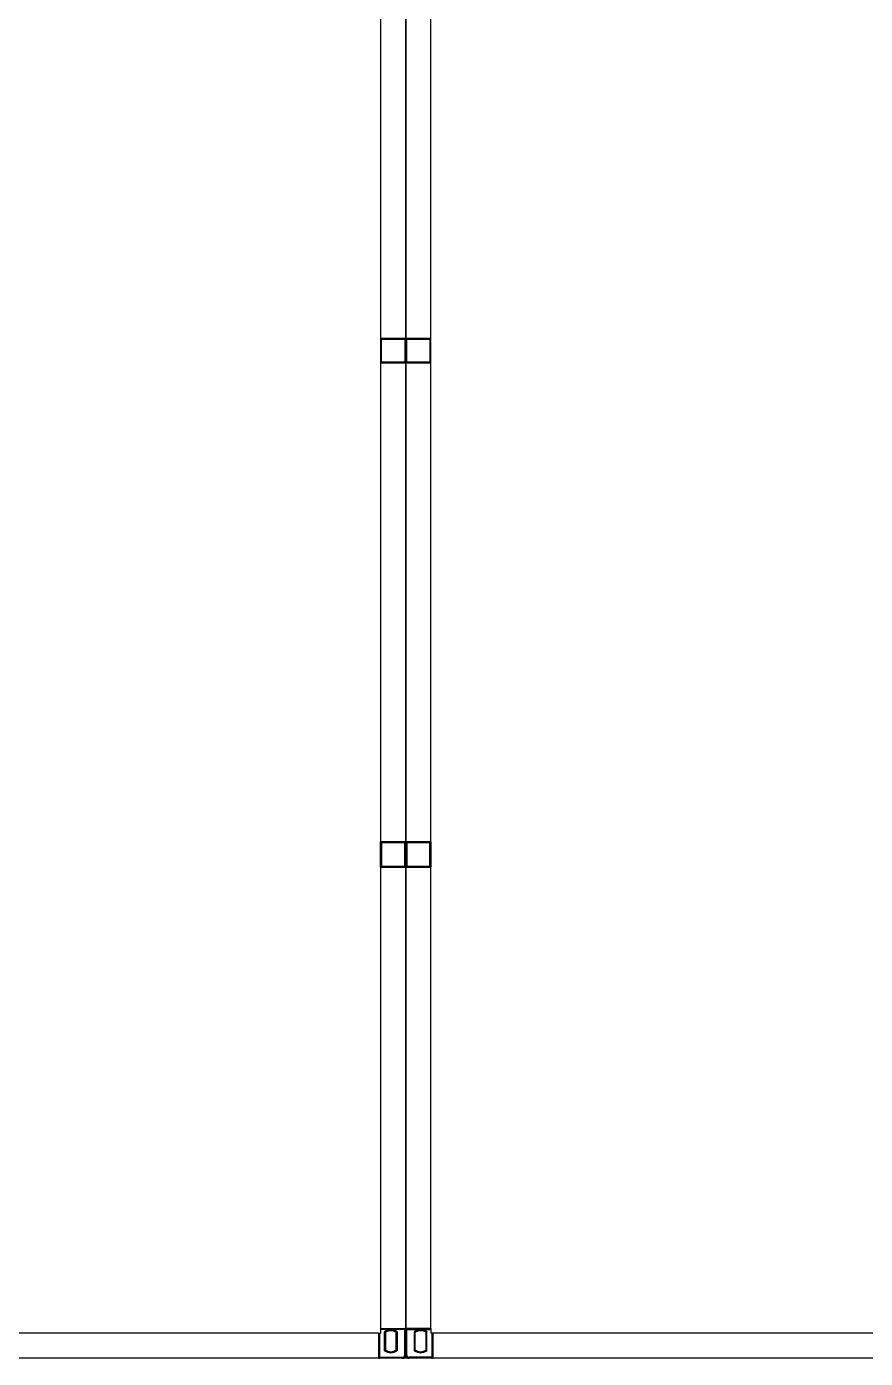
# Model space of a CAD drawing. Header units: millimetres. Extents: x -300 to 383236, y -195106 to -144646.
# Drawn here: x 378475.7 to 378775.3, y -151078 to -150602.2 of the extents above; entities that cross this region are included whole.
import ezdxf

# ---------------------------------------------------------------- set-up
doc = ezdxf.new("R2010")
doc.units = ezdxf.units.MM
doc.header["$LTSCALE"] = 60

# ---------------------------------------------------------------- blocks, each defined once
blk = doc.blocks.new('KEY PLAN_NEW')
at = {"color": 253}
for p, q in [((-1046.86, -1495.5), (-1046.86, -1788.38)), ((-1040.86, -1788.38), (-1040.86, -1495.5)), ((-1046.86, -1670.44), (-1046.86, -1673.44)), ((-1046.86, -1670.44), (-1043.86, -1670.44)), ((-1046.74, -1673.32), (-1046.74, -1670.56)), ((-1046.74, -1670.56), (-1043.98, -1670.56)), ((-1043.98, -1670.56), (-1043.98, -1673.32)), ((-1043.98, -1670.56), (-1043.98, -1673.32)), ((-1043.86, -1673.44), (-1043.86, -1670.44)), ((-1043.86, -1670.44), (-1043.86, -1673.44)), ((-1043.86, -1670.44), (-1040.86, -1670.44)), ((-1043.74, -1673.32), (-1043.74, -1670.56)), ((-1043.74, -1670.56), (-1040.98, -1670.56)), ((-1040.98, -1670.56), (-1040.98, -1673.32)), ((-1040.98, -1670.56), (-1040.98, -1673.32)), ((-1040.86, -1673.44), (-1040.86, -1670.44)), ((-1043.86, -1673.44), (-1046.86, -1673.44)), ((-1043.98, -1673.32), (-1046.74, -1673.32)), ((-1040.86, -1673.44), (-1043.86, -1673.44)), ((-1040.98, -1673.32), (-1043.74, -1673.32)), ((-1046.86, -1733.44), (-1046.86, -1730.44)), ((-1043.86, -1730.44), (-1046.86, -1730.44)), ((-1043.98, -1730.56), (-1046.74, -1730.56)), ((-1046.74, -1730.56), (-1046.74, -1733.32)), ((-1043.98, -1733.32), (-1043.98, -1730.56)), ((-1043.98, -1733.32), (-1043.98, -1730.56)), ((-1043.86, -1730.44), (-1043.86, -1733.44)), ((-1043.86, -1733.44), (-1043.86, -1730.44)), ((-1040.86, -1730.44), (-1043.86, -1730.44)), ((-1040.98, -1730.56), (-1043.74, -1730.56)), ((-1043.74, -1730.56), (-1043.74, -1733.32)), ((-1040.98, -1733.32), (-1040.98, -1730.56)), ((-1040.98, -1733.32), (-1040.98, -1730.56)), ((-1040.86, -1730.44), (-1040.86, -1733.44)), ((-1046.74, -1733.32), (-1043.98, -1733.32)), ((-1043.74, -1733.32), (-1040.98, -1733.32)), ((-1046.86, -1733.44), (-1043.86, -1733.44)), ((-1043.86, -1733.44), (-1040.86, -1733.44)), ((-1046.86, -1788.38), (-1046.86, -1788.94)), ((-1040.86, -1788.38), (-1040.86, -1788.94)), ((-1047.1, -1788.94), (-1100.62, -1788.94)), ((-1047.1, -1788.94), (-1046.86, -1788.94)), ((-1040.62, -1788.94), (-1040.86, -1788.94)), ((-987.1, -1788.94), (-1040.62, -1788.94))]:
    blk.add_line(p, q, dxfattribs=at)
at = {"color": 253, "linetype": 'Continuous'}
for p, q in [((-1046.86, -1788.38), (-1043.86, -1788.38)), ((-1043.98, -1788.5), (-1046.86, -1788.5)), ((-1046.4, -1791.04), (-1046.4, -1788.78)), ((-1044.89, -1788.78), (-1044.89, -1791.04)), ((-1043.98, -1788.38), (-1043.98, -1788.5)), ((-1043.98, -1788.5), (-1043.86, -1788.5)), ((-1043.98, -1791.53), (-1043.98, -1788.5)), ((-1040.86, -1788.38), (-1043.86, -1788.38)), ((-1043.74, -1788.5), (-1043.86, -1788.5)), ((-1043.74, -1788.38), (-1043.74, -1788.5)), ((-1043.74, -1788.5), (-1040.86, -1788.5)), ((-1043.74, -1791.53), (-1043.74, -1788.5)), ((-1042.84, -1788.78), (-1042.84, -1791.04)), ((-1041.33, -1791.04), (-1041.33, -1788.78)), ((-1047.1, -1788.94), (-1047.1, -1791.94)), ((-1046.98, -1788.94), (-1046.98, -1791.82)), ((-1046.28, -1788.85), (-1046.28, -1790.98)), ((-1045.01, -1790.98), (-1045.01, -1788.85)), ((-1042.72, -1790.98), (-1042.72, -1788.85)), ((-1041.45, -1788.85), (-1041.45, -1790.98)), ((-1040.74, -1788.94), (-1040.74, -1791.82)), ((-1040.62, -1788.94), (-1040.62, -1791.94)), ((-1047.1, -1791.82), (-1046.98, -1791.82)), ((-1046.98, -1791.94), (-1046.98, -1791.82)), ((-1046.98, -1791.82), (-1044.27, -1791.82)), ((-1044.27, -1791.82), (-1044.27, -1791.94)), ((-1043.98, -1791.53), (-1043.86, -1791.53)), ((-1043.98, -1791.82), (-1043.98, -1791.82)), ((-1043.98, -1791.82), (-1043.98, -1791.82)), ((-1043.74, -1791.53), (-1043.86, -1791.53)), ((-1043.74, -1791.82), (-1043.74, -1791.82)), ((-1043.74, -1791.82), (-1043.74, -1791.82)), ((-1043.45, -1791.82), (-1043.45, -1791.94)), ((-1040.74, -1791.82), (-1043.45, -1791.82)), ((-1040.74, -1791.94), (-1040.74, -1791.82)), ((-1040.62, -1791.82), (-1040.74, -1791.82))]:
    blk.add_line(p, q, dxfattribs=at)
at = {"color": 253}
for points in [[(-1103.86, -1491.94), (-1043.86, -1491.94), (-1043.86, -1791.94), (-1103.86, -1791.94)], [(-1043.86, -1491.94), (-983.86, -1491.94), (-983.86, -1791.94), (-1043.86, -1791.94)]]:
    blk.add_lwpolyline(points, close=True, dxfattribs=at)
at = {"color": 253, "linetype": 'Continuous'}
for centre, radius, start, end in [((-1045.64, -1789.91), 1.36, 56.2792, 123.7208), ((-1045.64, -1789.91), 1.24, 59.1964, 120.8036), ((-1043.98, -1788.5), 0.12, 0, 90), ((-1043.74, -1788.5), 0.12, 90, 180), ((-1042.08, -1789.91), 1.36, 56.2792, 123.7208), ((-1042.08, -1789.91), 1.24, 59.1964, 120.8036), ((-1046.98, -1791.82), 0.12, 180, 270), ((-1045.64, -1789.91), 1.36, 236.2792, 303.7208), ((-1045.64, -1789.91), 1.24, 239.1964, 300.8036), ((-1044.27, -1791.53), 0.41, 270, 0), ((-1044.27, -1791.53), 0.29, 270, 0), ((-1043.45, -1791.53), 0.41, 180, 270), ((-1043.45, -1791.53), 0.29, 180, 270), ((-1042.08, -1789.91), 1.36, 236.2792, 303.7208), ((-1042.08, -1789.91), 1.24, 239.1964, 300.8036), ((-1040.74, -1791.82), 0.12, 270, 0)]:
    blk.add_arc(centre, radius, start, end, dxfattribs=at)
for points, knots in [([(-1046.28, -1788.85), (-1046.28, -1788.85, 46), (-1046.28, -1788.85, 46), (-1046.28, -1788.85, 46), (-1046.28, -1788.85, 46), (-1046.28, -1788.85, 46), (-1046.28, -1788.85, 46), (-1046.28, -1788.85, 46), (-1046.28, -1788.85, 46), (-1046.28, -1788.85, 46), (-1046.28, -1788.84, 46), (-1046.29, -1788.84, 46), (-1046.29, -1788.84, 46), (-1046.29, -1788.84, 46), (-1046.29, -1788.84, 46), (-1046.29, -1788.84, 46), (-1046.3, -1788.84, 46), (-1046.3, -1788.84, 46), (-1046.3, -1788.84, 46), (-1046.3, -1788.84, 46), (-1046.3, -1788.83, 46), (-1046.3, -1788.83, 46), (-1046.31, -1788.83, 46), (-1046.31, -1788.83, 46), (-1046.32, -1788.83, 46), (-1046.32, -1788.83, 46), (-1046.32, -1788.82, 46), (-1046.32, -1788.82, 46), (-1046.32, -1788.82, 46), (-1046.32, -1788.82, 46), (-1046.33, -1788.82, 46), (-1046.33, -1788.82, 46), (-1046.34, -1788.82, 46), (-1046.34, -1788.81, 46), (-1046.35, -1788.81, 46), (-1046.35, -1788.81, 46), (-1046.35, -1788.81, 46), (-1046.35, -1788.81, 46), (-1046.36, -1788.8, 46), (-1046.36, -1788.8, 46), (-1046.36, -1788.8, 46), (-1046.36, -1788.8, 46), (-1046.37, -1788.8, 46), (-1046.37, -1788.8, 46), (-1046.38, -1788.79, 46), (-1046.38, -1788.79, 46), (-1046.39, -1788.79, 46), (-1046.39, -1788.79, 46), (-1046.39, -1788.78, 46), (-1046.39, -1788.78, 46), (-1046.39, -1788.78, 46), (-1046.4, -1788.78, 46), (-1046.4, -1788.78, 46), (-1046.4, -1788.78, 46)], [0, 0, 0, 0, 0.06206, 0.12459, 0.12459, 0.155854, 0.155854, 0.171487, 0.171487, 0.187119, 0.187119, 0.249648, 0.249648, 0.312178, 0.312178, 0.343442, 0.343442, 0.359075, 0.359075, 0.374707, 0.374707, 0.437236, 0.437236, 0.499766, 0.499766, 0.53103, 0.53103, 0.546663, 0.546663, 0.562295, 0.562295, 0.624824, 0.624824, 0.687353, 0.687353, 0.749883, 0.749883, 0.765515, 0.765515, 0.781147, 0.781147, 0.812412, 0.812412, 0.874941, 0.874941, 0.937471, 0.937471, 0.968735, 0.968735, 0.984368, 0.992184, 0.992184, 1, 1, 1, 1]), ([(-1044.89, -1788.78), (-1044.89, -1788.78, 46), (-1044.89, -1788.78, 46), (-1044.89, -1788.78, 46), (-1044.89, -1788.78, 46), (-1044.89, -1788.78, 46), (-1044.89, -1788.79, 46), (-1044.9, -1788.79, 46), (-1044.9, -1788.79, 46), (-1044.91, -1788.79, 46), (-1044.91, -1788.8, 46), (-1044.92, -1788.8, 46), (-1044.92, -1788.8, 46), (-1044.92, -1788.8, 46), (-1044.93, -1788.8, 46), (-1044.93, -1788.8, 46), (-1044.93, -1788.81, 46), (-1044.93, -1788.81, 46), (-1044.93, -1788.81, 46), (-1044.94, -1788.81, 46), (-1044.94, -1788.81, 46), (-1044.95, -1788.82, 46), (-1044.95, -1788.82, 46), (-1044.96, -1788.82, 46), (-1044.96, -1788.82, 46), (-1044.96, -1788.82, 46), (-1044.96, -1788.82, 46), (-1044.96, -1788.82, 46), (-1044.97, -1788.83, 46), (-1044.97, -1788.83, 46), (-1044.97, -1788.83, 46), (-1044.97, -1788.83, 46), (-1044.98, -1788.83, 46), (-1044.98, -1788.83, 46), (-1044.99, -1788.84, 46), (-1044.99, -1788.84, 46), (-1044.99, -1788.84, 46), (-1044.99, -1788.84, 46), (-1044.99, -1788.84, 46), (-1044.99, -1788.84, 46), (-1044.99, -1788.84, 46), (-1044.99, -1788.84, 46), (-1045, -1788.84, 46), (-1045, -1788.84, 46), (-1045, -1788.85, 46), (-1045, -1788.85, 46), (-1045, -1788.85, 46), (-1045, -1788.85, 46), (-1045, -1788.85, 46), (-1045, -1788.85, 46), (-1045.01, -1788.85, 46), (-1045.01, -1788.85, 46), (-1045.01, -1788.85, 46), (-1045.01, -1788.85, 46)], [0, 0, 0, 0, 0.00782, 0.00782, 0.015639, 0.031279, 0.031279, 0.062557, 0.062557, 0.125114, 0.125114, 0.187671, 0.187671, 0.21895, 0.21895, 0.234589, 0.234589, 0.250228, 0.250228, 0.312785, 0.312785, 0.375342, 0.375342, 0.437899, 0.437899, 0.453538, 0.453538, 0.469178, 0.469178, 0.500456, 0.500456, 0.563013, 0.563013, 0.62557, 0.62557, 0.641209, 0.641209, 0.656849, 0.656849, 0.688127, 0.688127, 0.750684, 0.750684, 0.813241, 0.813241, 0.828881, 0.828881, 0.84452, 0.84452, 0.875798, 0.875798, 0.938355, 1, 1, 1, 1]), ([(-1042.84, -1788.78), (-1042.84, -1788.78, 46), (-1042.84, -1788.78, 46), (-1042.83, -1788.78, 46), (-1042.83, -1788.78, 46), (-1042.83, -1788.78, 46), (-1042.83, -1788.79, 46), (-1042.83, -1788.79, 46), (-1042.82, -1788.79, 46), (-1042.82, -1788.79, 46), (-1042.81, -1788.8, 46), (-1042.81, -1788.8, 46), (-1042.8, -1788.8, 46), (-1042.8, -1788.8, 46), (-1042.8, -1788.8, 46), (-1042.8, -1788.8, 46), (-1042.79, -1788.81, 46), (-1042.79, -1788.81, 46), (-1042.79, -1788.81, 46), (-1042.79, -1788.81, 46), (-1042.78, -1788.81, 46), (-1042.78, -1788.82, 46), (-1042.77, -1788.82, 46), (-1042.77, -1788.82, 46), (-1042.76, -1788.82, 46), (-1042.76, -1788.82, 46), (-1042.76, -1788.82, 46), (-1042.76, -1788.82, 46), (-1042.76, -1788.83, 46), (-1042.76, -1788.83, 46), (-1042.75, -1788.83, 46), (-1042.75, -1788.83, 46), (-1042.74, -1788.83, 46), (-1042.74, -1788.83, 46), (-1042.74, -1788.84, 46), (-1042.74, -1788.84, 46), (-1042.74, -1788.84, 46), (-1042.74, -1788.84, 46), (-1042.73, -1788.84, 46), (-1042.73, -1788.84, 46), (-1042.73, -1788.84, 46), (-1042.73, -1788.84, 46), (-1042.73, -1788.84, 46), (-1042.72, -1788.84, 46), (-1042.72, -1788.85, 46), (-1042.72, -1788.85, 46), (-1042.72, -1788.85, 46), (-1042.72, -1788.85, 46), (-1042.72, -1788.85, 46), (-1042.72, -1788.85, 46), (-1042.72, -1788.85, 46), (-1042.72, -1788.85, 46), (-1042.72, -1788.85, 46), (-1042.72, -1788.85, 46)], [0, 0, 0, 0, 0.00782, 0.00782, 0.015639, 0.031279, 0.031279, 0.062557, 0.062557, 0.125114, 0.125114, 0.187671, 0.187671, 0.21895, 0.21895, 0.234589, 0.234589, 0.250228, 0.250228, 0.312785, 0.312785, 0.375342, 0.375342, 0.437899, 0.437899, 0.453538, 0.453538, 0.469178, 0.469178, 0.500456, 0.500456, 0.563013, 0.563013, 0.62557, 0.62557, 0.641209, 0.641209, 0.656849, 0.656849, 0.688127, 0.688127, 0.750684, 0.750684, 0.813241, 0.813241, 0.828881, 0.828881, 0.84452, 0.84452, 0.875798, 0.875798, 0.938355, 1, 1, 1, 1]), ([(-1041.45, -1788.85), (-1041.45, -1788.85, 46), (-1041.45, -1788.85, 46), (-1041.45, -1788.85, 46), (-1041.44, -1788.85, 46), (-1041.44, -1788.85, 46), (-1041.44, -1788.85, 46), (-1041.44, -1788.85, 46), (-1041.44, -1788.85, 46), (-1041.44, -1788.85, 46), (-1041.44, -1788.84, 46), (-1041.44, -1788.84, 46), (-1041.43, -1788.84, 46), (-1041.43, -1788.84, 46), (-1041.43, -1788.84, 46), (-1041.43, -1788.84, 46), (-1041.43, -1788.84, 46), (-1041.43, -1788.84, 46), (-1041.43, -1788.84, 46), (-1041.43, -1788.84, 46), (-1041.42, -1788.83, 46), (-1041.42, -1788.83, 46), (-1041.41, -1788.83, 46), (-1041.41, -1788.83, 46), (-1041.41, -1788.83, 46), (-1041.41, -1788.83, 46), (-1041.4, -1788.82, 46), (-1041.4, -1788.82, 46), (-1041.4, -1788.82, 46), (-1041.4, -1788.82, 46), (-1041.4, -1788.82, 46), (-1041.39, -1788.82, 46), (-1041.39, -1788.82, 46), (-1041.38, -1788.81, 46), (-1041.38, -1788.81, 46), (-1041.37, -1788.81, 46), (-1041.37, -1788.81, 46), (-1041.37, -1788.81, 46), (-1041.37, -1788.8, 46), (-1041.37, -1788.8, 46), (-1041.36, -1788.8, 46), (-1041.36, -1788.8, 46), (-1041.36, -1788.8, 46), (-1041.35, -1788.8, 46), (-1041.35, -1788.79, 46), (-1041.34, -1788.79, 46), (-1041.34, -1788.79, 46), (-1041.33, -1788.79, 46), (-1041.33, -1788.78, 46), (-1041.33, -1788.78, 46), (-1041.33, -1788.78, 46), (-1041.33, -1788.78, 46), (-1041.33, -1788.78, 46), (-1041.33, -1788.78, 46)], [0, 0, 0, 0, 0.06206, 0.12459, 0.12459, 0.155854, 0.155854, 0.171487, 0.171487, 0.187119, 0.187119, 0.249648, 0.249648, 0.312178, 0.312178, 0.343442, 0.343442, 0.359075, 0.359075, 0.374707, 0.374707, 0.437236, 0.437236, 0.499766, 0.499766, 0.53103, 0.53103, 0.546663, 0.546663, 0.562295, 0.562295, 0.624824, 0.624824, 0.687353, 0.687353, 0.749883, 0.749883, 0.765515, 0.765515, 0.781147, 0.781147, 0.812412, 0.812412, 0.874941, 0.874941, 0.937471, 0.937471, 0.968735, 0.968735, 0.984368, 0.992184, 0.992184, 1, 1, 1, 1]), ([(-1046.28, -1790.98), (-1046.28, -1790.98, 46), (-1046.28, -1790.98, 46), (-1046.28, -1790.98, 46), (-1046.28, -1790.98, 46), (-1046.28, -1790.98, 46), (-1046.28, -1790.98, 46), (-1046.28, -1790.98, 46), (-1046.28, -1790.98, 46), (-1046.28, -1790.98, 46), (-1046.28, -1790.98, 46), (-1046.29, -1790.98, 46), (-1046.29, -1790.99, 46), (-1046.29, -1790.99, 46), (-1046.29, -1790.99, 46), (-1046.29, -1790.99, 46), (-1046.3, -1790.99, 46), (-1046.3, -1790.99, 46), (-1046.3, -1790.99, 46), (-1046.3, -1790.99, 46), (-1046.3, -1790.99, 46), (-1046.3, -1790.99, 46), (-1046.31, -1791, 46), (-1046.31, -1791, 46), (-1046.32, -1791, 46), (-1046.32, -1791, 46), (-1046.32, -1791, 46), (-1046.32, -1791, 46), (-1046.32, -1791, 46), (-1046.32, -1791, 46), (-1046.33, -1791.01, 46), (-1046.33, -1791.01, 46), (-1046.34, -1791.01, 46), (-1046.34, -1791.01, 46), (-1046.35, -1791.02, 46), (-1046.35, -1791.02, 46), (-1046.35, -1791.02, 46), (-1046.35, -1791.02, 46), (-1046.36, -1791.02, 46), (-1046.36, -1791.02, 46), (-1046.36, -1791.03, 46), (-1046.36, -1791.03, 46), (-1046.37, -1791.03, 46), (-1046.37, -1791.03, 46), (-1046.38, -1791.03, 46), (-1046.38, -1791.04, 46), (-1046.39, -1791.04, 46), (-1046.39, -1791.04, 46), (-1046.39, -1791.04, 46), (-1046.39, -1791.04, 46), (-1046.39, -1791.04, 46), (-1046.4, -1791.04, 46), (-1046.4, -1791.04, 46), (-1046.4, -1791.04, 46)], [0, 0, 0, 0, 0.06206, 0.12459, 0.12459, 0.155854, 0.155854, 0.171487, 0.171487, 0.187119, 0.187119, 0.249648, 0.249648, 0.312178, 0.312178, 0.343442, 0.343442, 0.359075, 0.359075, 0.374707, 0.374707, 0.437236, 0.437236, 0.499766, 0.499766, 0.53103, 0.53103, 0.546663, 0.546663, 0.562295, 0.562295, 0.624824, 0.624824, 0.687353, 0.687353, 0.749883, 0.749883, 0.765515, 0.765515, 0.781147, 0.781147, 0.812412, 0.812412, 0.874941, 0.874941, 0.937471, 0.937471, 0.968735, 0.968735, 0.984368, 0.992184, 0.992184, 1, 1, 1, 1]), ([(-1044.89, -1791.04), (-1044.89, -1791.04, 46), (-1044.89, -1791.04, 46), (-1044.89, -1791.04, 46), (-1044.89, -1791.04, 46), (-1044.89, -1791.04, 46), (-1044.89, -1791.04, 46), (-1044.9, -1791.04, 46), (-1044.9, -1791.04, 46), (-1044.91, -1791.03, 46), (-1044.91, -1791.03, 46), (-1044.92, -1791.03, 46), (-1044.92, -1791.03, 46), (-1044.92, -1791.03, 46), (-1044.93, -1791.02, 46), (-1044.93, -1791.02, 46), (-1044.93, -1791.02, 46), (-1044.93, -1791.02, 46), (-1044.93, -1791.02, 46), (-1044.94, -1791.02, 46), (-1044.94, -1791.01, 46), (-1044.95, -1791.01, 46), (-1044.95, -1791.01, 46), (-1044.96, -1791.01, 46), (-1044.96, -1791, 46), (-1044.96, -1791, 46), (-1044.96, -1791, 46), (-1044.96, -1791, 46), (-1044.97, -1791, 46), (-1044.97, -1791, 46), (-1044.97, -1791, 46), (-1044.97, -1791, 46), (-1044.98, -1790.99, 46), (-1044.98, -1790.99, 46), (-1044.99, -1790.99, 46), (-1044.99, -1790.99, 46), (-1044.99, -1790.99, 46), (-1044.99, -1790.99, 46), (-1044.99, -1790.99, 46), (-1044.99, -1790.99, 46), (-1044.99, -1790.99, 46), (-1044.99, -1790.99, 46), (-1045, -1790.98, 46), (-1045, -1790.98, 46), (-1045, -1790.98, 46), (-1045, -1790.98, 46), (-1045, -1790.98, 46), (-1045, -1790.98, 46), (-1045, -1790.98, 46), (-1045, -1790.98, 46), (-1045.01, -1790.98, 46), (-1045.01, -1790.98, 46), (-1045.01, -1790.98, 46), (-1045.01, -1790.98, 46)], [0, 0, 0, 0, 0.00782, 0.00782, 0.015639, 0.031279, 0.031279, 0.062557, 0.062557, 0.125114, 0.125114, 0.187671, 0.187671, 0.21895, 0.21895, 0.234589, 0.234589, 0.250228, 0.250228, 0.312785, 0.312785, 0.375342, 0.375342, 0.437899, 0.437899, 0.453538, 0.453538, 0.469178, 0.469178, 0.500456, 0.500456, 0.563013, 0.563013, 0.62557, 0.62557, 0.641209, 0.641209, 0.656849, 0.656849, 0.688127, 0.688127, 0.750684, 0.750684, 0.813241, 0.813241, 0.828881, 0.828881, 0.84452, 0.84452, 0.875798, 0.875798, 0.938355, 1, 1, 1, 1]), ([(-1042.84, -1791.04), (-1042.84, -1791.04, 46), (-1042.84, -1791.04, 46), (-1042.83, -1791.04, 46), (-1042.83, -1791.04, 46), (-1042.83, -1791.04, 46), (-1042.83, -1791.04, 46), (-1042.83, -1791.04, 46), (-1042.82, -1791.04, 46), (-1042.82, -1791.03, 46), (-1042.81, -1791.03, 46), (-1042.81, -1791.03, 46), (-1042.8, -1791.03, 46), (-1042.8, -1791.03, 46), (-1042.8, -1791.02, 46), (-1042.8, -1791.02, 46), (-1042.79, -1791.02, 46), (-1042.79, -1791.02, 46), (-1042.79, -1791.02, 46), (-1042.79, -1791.02, 46), (-1042.78, -1791.01, 46), (-1042.78, -1791.01, 46), (-1042.77, -1791.01, 46), (-1042.77, -1791.01, 46), (-1042.76, -1791, 46), (-1042.76, -1791, 46), (-1042.76, -1791, 46), (-1042.76, -1791, 46), (-1042.76, -1791, 46), (-1042.76, -1791, 46), (-1042.75, -1791, 46), (-1042.75, -1791, 46), (-1042.74, -1790.99, 46), (-1042.74, -1790.99, 46), (-1042.74, -1790.99, 46), (-1042.74, -1790.99, 46), (-1042.74, -1790.99, 46), (-1042.74, -1790.99, 46), (-1042.73, -1790.99, 46), (-1042.73, -1790.99, 46), (-1042.73, -1790.99, 46), (-1042.73, -1790.99, 46), (-1042.73, -1790.98, 46), (-1042.72, -1790.98, 46), (-1042.72, -1790.98, 46), (-1042.72, -1790.98, 46), (-1042.72, -1790.98, 46), (-1042.72, -1790.98, 46), (-1042.72, -1790.98, 46), (-1042.72, -1790.98, 46), (-1042.72, -1790.98, 46), (-1042.72, -1790.98, 46), (-1042.72, -1790.98, 46), (-1042.72, -1790.98, 46)], [0, 0, 0, 0, 0.00782, 0.00782, 0.015639, 0.031279, 0.031279, 0.062557, 0.062557, 0.125114, 0.125114, 0.187671, 0.187671, 0.21895, 0.21895, 0.234589, 0.234589, 0.250228, 0.250228, 0.312785, 0.312785, 0.375342, 0.375342, 0.437899, 0.437899, 0.453538, 0.453538, 0.469178, 0.469178, 0.500456, 0.500456, 0.563013, 0.563013, 0.62557, 0.62557, 0.641209, 0.641209, 0.656849, 0.656849, 0.688127, 0.688127, 0.750684, 0.750684, 0.813241, 0.813241, 0.828881, 0.828881, 0.84452, 0.84452, 0.875798, 0.875798, 0.938355, 1, 1, 1, 1]), ([(-1041.45, -1790.98), (-1041.45, -1790.98, 46), (-1041.45, -1790.98, 46), (-1041.45, -1790.98, 46), (-1041.44, -1790.98, 46), (-1041.44, -1790.98, 46), (-1041.44, -1790.98, 46), (-1041.44, -1790.98, 46), (-1041.44, -1790.98, 46), (-1041.44, -1790.98, 46), (-1041.44, -1790.98, 46), (-1041.44, -1790.98, 46), (-1041.43, -1790.99, 46), (-1041.43, -1790.99, 46), (-1041.43, -1790.99, 46), (-1041.43, -1790.99, 46), (-1041.43, -1790.99, 46), (-1041.43, -1790.99, 46), (-1041.43, -1790.99, 46), (-1041.43, -1790.99, 46), (-1041.42, -1790.99, 46), (-1041.42, -1790.99, 46), (-1041.41, -1791, 46), (-1041.41, -1791, 46), (-1041.41, -1791, 46), (-1041.41, -1791, 46), (-1041.4, -1791, 46), (-1041.4, -1791, 46), (-1041.4, -1791, 46), (-1041.4, -1791, 46), (-1041.4, -1791.01, 46), (-1041.39, -1791.01, 46), (-1041.39, -1791.01, 46), (-1041.38, -1791.01, 46), (-1041.38, -1791.02, 46), (-1041.37, -1791.02, 46), (-1041.37, -1791.02, 46), (-1041.37, -1791.02, 46), (-1041.37, -1791.02, 46), (-1041.37, -1791.02, 46), (-1041.36, -1791.03, 46), (-1041.36, -1791.03, 46), (-1041.36, -1791.03, 46), (-1041.35, -1791.03, 46), (-1041.35, -1791.03, 46), (-1041.34, -1791.04, 46), (-1041.34, -1791.04, 46), (-1041.33, -1791.04, 46), (-1041.33, -1791.04, 46), (-1041.33, -1791.04, 46), (-1041.33, -1791.04, 46), (-1041.33, -1791.04, 46), (-1041.33, -1791.04, 46), (-1041.33, -1791.04, 46)], [0, 0, 0, 0, 0.06206, 0.12459, 0.12459, 0.155854, 0.155854, 0.171487, 0.171487, 0.187119, 0.187119, 0.249648, 0.249648, 0.312178, 0.312178, 0.343442, 0.343442, 0.359075, 0.359075, 0.374707, 0.374707, 0.437236, 0.437236, 0.499766, 0.499766, 0.53103, 0.53103, 0.546663, 0.546663, 0.562295, 0.562295, 0.624824, 0.624824, 0.687353, 0.687353, 0.749883, 0.749883, 0.765515, 0.765515, 0.781147, 0.781147, 0.812412, 0.812412, 0.874941, 0.874941, 0.937471, 0.937471, 0.968735, 0.968735, 0.984368, 0.992184, 0.992184, 1, 1, 1, 1])]:
    blk.add_open_spline(points, degree=3, knots=knots, dxfattribs=at)

msp = doc.modelspace()

# ---------------------------------------------------------------- block references
at = {"xscale": 3, "yscale": 3, "zscale": 3}
msp.add_blockref('KEY PLAN_NEW', (381742.71, -145702.13), dxfattribs=at)

doc.saveas('drawing.dxf')
